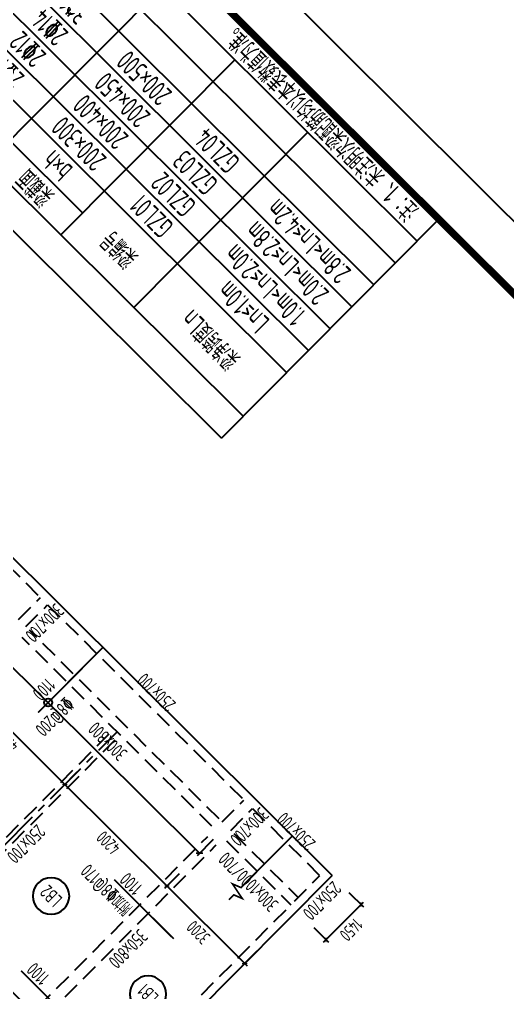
# Model space of a CAD drawing. Extents: x 517450926 to 520131079, y 3499134486 to 3500888201.
# Drawn here: x 518747769 to 518762007, y 3500108693 to 3500137060 of the extents above; entities that cross this region are included whole.
import ezdxf
from ezdxf.enums import TextEntityAlignment as Align

# ---------------------------------------------------------------- set-up
doc = ezdxf.new("R2010")
doc.units = 0
doc.header["$LTSCALE"] = 1000
doc.header["$MEASUREMENT"] = 0
doc.linetypes.add('CENTER', pattern=[2, 1.25, -0.25, 0.25, -0.25])
doc.linetypes.add('DASHED', pattern=[0.75, 0.5, -0.25])
doc.layers.get('0').update_dxf_attribs({"linetype": 'CONTINUOUS'})
doc.layers.get('Defpoints').update_dxf_attribs({"color": 2, "linetype": 'CONTINUOUS'})
for name, color, linetype in [('C-SHET-SHET', 144, 'CONTINUOUS'), ('S_AXIS', 8, 'CENTER'), ('S_AXIS_DIMS', 3, 'CONTINUOUS'), ('S_BEAM', 4, 'DASHED'), ('S_BEAM_SECD_TEXT_HORZ', 9, 'CONTINUOUS'), ('S_BEAM_TEXT_HORZ', 7, 'CONTINUOUS'), ('S_BEAM_TEXT_VERT', 41, 'CONTINUOUS'), ('S_FLOR_TEXT', 51, 'CONTINUOUS'), ('S_PLAN_REIN', 1, 'CONTINUOUS'), ('S_PLAN_THIK', 6, 'CONTINUOUS'), ('S_TABL', 83, 'CONTINUOUS'), ('S_TABL_NUMB', 7, 'CONTINUOUS')]:
    doc.layers.add(name, color=color, linetype=linetype)
doc.layers.add('内框', color=8, linetype='CONTINUOUS', plot=False)
doc.styles.get("Standard").update_dxf_attribs({"font": 'Tssdeng.shx', "bigfont": 'Tssdchn.shx'})
doc.styles.add('TH-STYLE1', font='Tssdeng.shx', dxfattribs={"width": 0.7, "bigfont": 'Tssdchn.shx'})
doc.styles.add('TH-STYLE3', font='tssdeng.shx', dxfattribs={"width": 0.7, "bigfont": 'tssdchn.shx'})
doc.styles.add('样式 1', font='Tssdeng.shx', dxfattribs={"width": 0.7, "bigfont": 'Tssdchn.shx'})
doc.styles.add('黑体', font='simhei.ttf')
doc.dimstyles.new('TSSD_100_100', dxfattribs={"dimtxt": 375, "dimasz": 100, "dimexe": 100, "dimexo": 0, "dimgap": 125, "dimtad": 1, "dimdec": 1, "dimdsep": 46, "dimtxsty": 'TH-STYLE3', "dimblk": 'ARCHTICK', "dimcen": -100, "dimdle": 100, "dimclrt": 7, "dimadec": 0, "dimazin": 0, "dimtfac": 1, "dimtdec": 1, "dimtix": 1, "dimtmove": 2, "dimatfit": 3, "dimldrblk": 'ARCHTICK', "dimfxl": 500, "dimfxlon": 1, "dimtolj": 1, "dimtzin": 0, "dimarcsym": 0})
doc.dimstyles.new('TSSD_100_100$0', dxfattribs={"dimtxt": 300, "dimasz": 100, "dimexe": 100, "dimexo": 250, "dimgap": 100, "dimtad": 1, "dimdec": 0, "dimzin": 0, "dimdsep": 46, "dimtxsty": 'TH-STYLE3', "dimblk": '_tsdbk', "dimcen": 0, "dimdle": 100, "dimclrt": 7, "dimadec": 1, "dimazin": 0, "dimtfac": 1, "dimtdec": 0, "dimtix": 1, "dimtmove": 2, "dimatfit": 3, "dimldrblk": '_tsdbk', "dimfxl": 1, "dimtolj": 1, "dimtzin": 0, "dimarcsym": 0})

# ---------------------------------------------------------------- blocks, each defined once
blk = doc.blocks.new('THAPE_A1L2_inner')
at = {"layer": '内框'}
blk.add_lwpolyline([(0, 0), (1261, 0), (1261, 594), (0, 594)], close=True, dxfattribs=at)
at = {"layer": '内框', "const_width": 1.4}
blk.add_lwpolyline([(25, 584), (25, 10), (1251, 10), (1251, 584)], close=True, dxfattribs=at)
at = {"layer": '内框', "style": '黑体', "width": 0.8}
blk.add_attdef('内框名称', (58.89, 599.29), '', height=8, dxfattribs=at)
blk = doc.blocks.new('SH_THAPE_A1L2')
blk.add_lwpolyline([(0, 0), (1261, 0), (1261, 594), (0, 594)], close=True)
at = {"const_width": 1.4}
blk.add_lwpolyline([(25, 584), (25, 10), (1251, 10), (1251, 584)], close=True, dxfattribs=at)
blk.add_attdef('作废标记', text='', height=400).set_placement((658, 330.5), align=Align.MIDDLE_CENTER)
blk = doc.blocks.new('_ArchTick')
at = {"color": 0, "const_width": 0.25}
blk.add_lwpolyline([(-0.53, -0.53), (0.53, 0.53)], dxfattribs=at)
blk = doc.blocks.new('*D105')
at = {"layer": 'Defpoints', "color": 0, "linetype": 'ByBlock', "transparency": 16777216}
for p in [(518750247, 3500115920), (518749093, 3500114759), (518753225, 3500112959)]:
    blk.add_point(p, dxfattribs=at)
at = {"layer": 'S_AXIS_DIMS', "color": 0, "linetype": 'ByBlock', "lineweight": -2, "transparency": 16777216}
for p, q in [((518749445, 3500115114), (518749022, 3500114688)), ((518752142, 3500111727), (518749022, 3500114830)), ((518752423, 3500112152), (518752000, 3500111727))]:
    blk.add_line(p, q, dxfattribs=at)
at = {"layer": 'S_AXIS_DIMS', "color": 0, "linetype": 'ByBlock', "lineweight": -2, "transparency": 16777216, "xscale": 100, "yscale": 100, "zscale": 100}
for p, rotation in [((518749093, 3500114759), 135.1572922653654), ((518752071, 3500111798), 315.1572922653655)]:
    blk.add_blockref('_ArchTick', p, dxfattribs=dict(at, rotation=rotation))
at = {"layer": 'S_AXIS_DIMS', "color": 7, "linetype": 'ByBlock', "transparency": 16777216, "insert": (518750361, 3500113057), "char_height": 375, "attachment_point": 5, "rotation": 135.1573, "style": 'TH-STYLE3'}
blk.add_mtext('\\A1;4200', dxfattribs=at)
blk = doc.blocks.new('*D106')
at = {"layer": 'Defpoints', "color": 0, "linetype": 'ByBlock', "transparency": 16777216}
for p in [(518747269, 3500118882), (518746115, 3500117721), (518750247, 3500115920)]:
    blk.add_point(p, dxfattribs=at)
at = {"layer": 'S_AXIS_DIMS', "color": 0, "linetype": 'ByBlock', "lineweight": -2, "transparency": 16777216}
for p, q in [((518746467, 3500118076), (518746044, 3500117650)), ((518749164, 3500114689), (518746044, 3500117792)), ((518749445, 3500115114), (518749022, 3500114688))]:
    blk.add_line(p, q, dxfattribs=at)
at = {"layer": 'S_AXIS_DIMS', "color": 0, "linetype": 'ByBlock', "lineweight": -2, "transparency": 16777216, "xscale": 100, "yscale": 100, "zscale": 100}
for p, rotation in [((518746115, 3500117721), 135.1572922653654), ((518749093, 3500114759), 315.1572922653655)]:
    blk.add_blockref('_ArchTick', p, dxfattribs=dict(at, rotation=rotation))
at = {"layer": 'S_AXIS_DIMS', "color": 7, "linetype": 'ByBlock', "transparency": 16777216, "insert": (518747384, 3500116019), "char_height": 375, "attachment_point": 5, "rotation": 135.1573, "style": 'TH-STYLE3'}
blk.add_mtext('\\A1;4200', dxfattribs=at)
blk = doc.blocks.new('*D127')
at = {"layer": 'Defpoints', "color": 0, "linetype": 'ByBlock', "transparency": 16777216}
for p in [(518753225, 3500112959), (518755494, 3500110702), (518754340, 3500109541)]:
    blk.add_point(p, dxfattribs=at)
at = {"layer": 'S_AXIS_DIMS', "color": 0, "linetype": 'ByBlock', "lineweight": -2, "transparency": 16777216}
for p, q in [((518752423, 3500112152), (518752000, 3500111727)), ((518752000, 3500111868), (518754411, 3500109471)), ((518754692, 3500109896), (518754269, 3500109470))]:
    blk.add_line(p, q, dxfattribs=at)
at = {"layer": 'S_AXIS_DIMS', "color": 0, "linetype": 'ByBlock', "lineweight": -2, "transparency": 16777216, "xscale": 100, "yscale": 100, "zscale": 100}
for p, rotation in [((518752071, 3500111798), 135.1572922653654), ((518754340, 3500109541), 315.1572922653655)]:
    blk.add_blockref('_ArchTick', p, dxfattribs=dict(at, rotation=rotation))
at = {"layer": 'S_AXIS_DIMS', "color": 7, "linetype": 'ByBlock', "transparency": 16777216, "insert": (518752985, 3500110448), "char_height": 375, "attachment_point": 5, "rotation": 135.1573, "style": 'TH-STYLE3'}
blk.add_mtext('\\A1;3200', dxfattribs=at)
blk = doc.blocks.new('*D155')
at = {"layer": 'Defpoints', "color": 0, "linetype": 'ByBlock', "transparency": 16777216}
for p in [(518756887, 3500112102), (518757733, 3500111260), (518755864, 3500111074)]:
    blk.add_point(p, dxfattribs=at)
at = {"layer": 'S_AXIS_DIMS', "color": 0, "linetype": 'ByBlock', "lineweight": -2, "transparency": 16777216}
for p, q in [((518757379, 3500111613), (518757804, 3500111189)), ((518756640, 3500110161), (518757804, 3500111331)), ((518756356, 3500110584), (518756782, 3500110161))]:
    blk.add_line(p, q, dxfattribs=at)
at = {"layer": 'S_AXIS_DIMS', "color": 0, "linetype": 'ByBlock', "lineweight": -2, "transparency": 16777216, "xscale": 100, "yscale": 100, "zscale": 100}
for p, rotation in [((518757733, 3500111260), 45.15729226536542), ((518756711, 3500110232), 225.1572922653654)]:
    blk.add_blockref('_ArchTick', p, dxfattribs=dict(at, rotation=rotation))
at = {"layer": 'S_AXIS_DIMS', "color": 7, "linetype": 'ByBlock', "transparency": 16777216, "insert": (518757444, 3500110526), "char_height": 375, "attachment_point": 5, "rotation": 225.1573, "style": 'TH-STYLE3'}
blk.add_mtext('\\A1;1450', dxfattribs=at)
blk = doc.blocks.new('*D266')
at = {"layer": 'Defpoints', "color": 0, "transparency": 16777216}
for p in [(518669878, 3500184742), (518695991, 3500158014), (518696924, 3500157601, 0), (518691015, 3500152120, 0), (518751217, 3500103849)]:
    blk.add_point(p, dxfattribs=at)
at = {"layer": 'S_AXIS_DIMS', "color": 0, "lineweight": -2, "transparency": 16777216}
blk.add_arc((518697051, 3500157718), 1100, 135.1573, 222.8453, dxfattribs=at)
at = {"layer": 'S_AXIS_DIMS', "color": 0, "lineweight": -2, "transparency": 16777216, "xscale": 100, "yscale": 100, "zscale": 100}
for p, rotation in [((518696271, 3500158494), 45.15729226417032), ((518696244, 3500156970), 312.8453472668461)]:
    blk.add_blockref('_ArchTick', p, dxfattribs=dict(at, rotation=rotation))
at = {"layer": 'S_AXIS_DIMS', "color": 7, "transparency": 16777216, "insert": (518695638, 3500157743), "char_height": 375, "attachment_point": 5, "rotation": 89.0013, "style": 'TH-STYLE3'}
blk.add_mtext('\\A1;88°', dxfattribs=at)
blk = doc.blocks.new('B-Num')
blk.add_circle((29, 399), 400)
at = {"style": 'TH-STYLE1', "width": 0.7, "flags": 8}
blk.add_attdef('LBN', text='', height=250, dxfattribs=at).set_placement((29, 278), align=Align.CENTER)
blk = doc.blocks.new('_tsdbk')
blk.add_line((-1, 0), (0, 0))
at = {"const_width": 0.5}
blk.add_lwpolyline([(-0.7, -0.7), (0.7, 0.7)], dxfattribs=at)
blk = doc.blocks.new('*D405')
at = {"layer": 'Defpoints', "color": 0, "transparency": 16777216}
for p in [(518741779, 3500125061), (518753595, 3500113330), (518753022, 3500112753)]:
    blk.add_point(p, dxfattribs=at)
at = {"layer": 'S_FLOR_TEXT', "color": 0, "lineweight": -2, "transparency": 16777216}
for p, q in [((518741603, 3500124884), (518741136, 3500124413)), ((518741278, 3500124414), (518752951, 3500112824)), ((518753419, 3500113153), (518752952, 3500112682))]:
    blk.add_line(p, q, dxfattribs=at)
at = {"layer": 'S_FLOR_TEXT', "color": 0, "lineweight": -2, "transparency": 16777216, "xscale": 100, "yscale": 100, "zscale": 100}
for p, rotation in [((518741207, 3500124484), 135.2065887753626), ((518753022, 3500112753), 315.2065887753627)]:
    blk.add_blockref('_tsdbk', p, dxfattribs=dict(at, rotation=rotation))
blk = doc.blocks.new('*D407')
at = {"layer": 'Defpoints', "color": 0, "transparency": 16777216}
for p in [(518738983, 3500116329), (518748159, 3500108113), (518747704, 3500107655)]:
    blk.add_point(p, dxfattribs=at)
at = {"layer": 'S_FLOR_TEXT', "color": 0, "lineweight": -2, "transparency": 16777216}
for p, q in [((518739159, 3500116506), (518739509, 3500116857)), ((518739509, 3500116716), (518748089, 3500108183)), ((518747880, 3500107832), (518748230, 3500108184))]:
    blk.add_line(p, q, dxfattribs=at)
at = {"layer": 'S_FLOR_TEXT', "color": 0, "lineweight": -2, "transparency": 16777216, "xscale": 100, "yscale": 100, "zscale": 100}
for p, rotation in [((518739438, 3500116786), 135.1572922869286), ((518748159, 3500108113), 315.1572922869286)]:
    blk.add_blockref('_tsdbk', p, dxfattribs=dict(at, rotation=rotation))
blk = doc.blocks.new('*D499')
at = {"layer": 'Defpoints', "color": 0, "transparency": 16777216}
for p in [(518668402, 3500186210), (518670997, 3500183206), (518671114, 3500182976), (518667305, 3500175877), (518752273, 3500102798)]:
    blk.add_point(p, dxfattribs=at)
at = {"layer": 'S_AXIS_DIMS', "color": 0, "lineweight": -2, "transparency": 16777216}
blk.add_arc((518671139, 3500183488), 512, 243.2611, 315.1573, dxfattribs=at)
at = {"layer": 'S_AXIS_DIMS', "color": 0, "lineweight": -2, "transparency": 16777216, "xscale": 100, "yscale": 100, "zscale": 100}
for p, rotation in [((518671502, 3500183127), 45.15729226431507), ((518670908, 3500183030), 153.2610552557729)]:
    blk.add_blockref('_ArchTick', p, dxfattribs=dict(at, rotation=rotation))
at = {"layer": 'S_AXIS_DIMS', "color": 7, "transparency": 16777216, "insert": (518671271, 3500182674), "char_height": 375, "attachment_point": 5, "rotation": 189.2092, "style": 'TH-STYLE3'}
blk.add_mtext('\\A1;72°', dxfattribs=at)
blk = doc.blocks.new('A$C4D7A38A4')
at = {"layer": 'S_TABL'}
for points in [[(0, 4200), (0, -1800)], [(0, 4200), (15000, 4200)], [(15000, 4200), (15000, -1800)], [(0, 3600), (15000, 3600)], [(3000, 3600), (3000, -1200)], [(5000, 3600), (5000, -1200)], [(7000, 3600), (7000, -1200)], [(9000, 3600), (9000, -1200)], [(11000, 3600), (11000, -1200)], [(13000, 3600), (13000, -1200)], [(5000, 3000), (7000, 3000)], [(0, 2400), (15000, 2400)], [(0, 1800), (15000, 1800)], [(0, 1200), (15000, 1200)], [(0, 600), (15000, 600)], [(0, 0), (15000, 0)], [(0, -600), (15000, -600)], [(0, -1200), (15000, -1200)], [(0, -1800), (15000, -1800)]]:
    blk.add_lwpolyline(points, dxfattribs=at)
at = {"layer": 'S_TABL_NUMB', "style": 'TH-STYLE3'}
for s, width, p in [('构造次梁配筋表', 0.7, (7500, 3900)), ('梁截面', 0.65, (6000, 3300)), ('梁净跨度Ln', 0.65, (1500, 3000)), ('梁编号', 0.65, (4000, 3000)), ('上部纵筋', 0.65, (8000, 3000)), ('下部纵筋', 0.65, (10000, 3000)), ('箍  筋', 0.65, (12000, 3000)), ('梁侧腰筋', 0.65, (14000, 3000)), ('b×h', 0.65, (6000, 2700)), ('Ln≤1.0m', 0.65, (1500, 2100)), ('GZL01', 0.65, (4000, 2100)), ('200×300', 0.65, (6000, 2100)), ('2%%13212', 0.65, (8000, 2100)), ('2%%13214', 0.65, (10000, 2100)), ('%%1326@150(2)', 0.65, (12000, 2100)), ('----', 0.65, (14000, 2100)), ('%%1326@150(2)', 0.65, (12000, 1500)), ('1.0m<Ln≤2.0m', 0.65, (1500, 1500)), ('GZL02', 0.65, (4000, 1500)), ('200×400', 0.65, (6000, 1500)), ('2%%13212', 0.65, (8000, 1500)), ('3%%13214', 0.65, (10000, 1500)), ('----', 0.65, (14000, 1500)), ('%%1328@200(2)', 0.65, (12000, 900)), ('2.0m<Ln≤2.8m', 0.65, (1500, 900)), ('GZL03', 0.65, (4000, 900)), ('200×450', 0.65, (6000, 900)), ('2%%13214', 0.65, (8000, 900)), ('3%%13216', 0.65, (10000, 900)), ('----', 0.65, (14000, 900)), ('2.8m<Ln≤4.2m', 0.65, (1500, 300)), ('GZL04', 0.65, (4000, 300)), ('200×500', 0.65, (6000, 300)), ('3%%13214', 0.65, (8000, 300)), ('3%%13218', 0.65, (10000, 300)), ('%%1328@200(2)', 0.65, (12000, 300)), ('----', 0.65, (14000, 300))]:
    blk.add_text(s, height=400, dxfattribs=dict(at, width=width)).set_placement(p, align=Align.MIDDLE_CENTER)
at = {"layer": 'S_TABL_NUMB', "style": 'TH-STYLE3', "width": 0.7}
blk.add_text('注：1、未注明次梁配筋均以本表数值为准。', height=400, dxfattribs=at).set_placement((400, -1700))

msp = doc.modelspace()

# ---------------------------------------------------------------- linework, layer by layer
at = {"layer": 'S_AXIS'}
msp.add_line((518734574.6889, 3500100161.2707), (518750617.1454, 3500116292.0516), dxfattribs=at)
at = {"layer": 'S_BEAM', "linetype": 'Continuous'}
for p in [(518724908.6234, 3500143904.8094), (518745145.9569, 3500100296.7117)]:
    msp.add_line(p, (518756886.5669, 3500112101.9616), dxfattribs=at)
at = {"layer": 'S_BEAM'}
for p, q in [((518742635.7268, 3500125922.1843), (518748378.9938, 3500120210.3646)), ((518747744.3472, 3500119572.2239), (518748378.9938, 3500120210.3646)), ((518747957.0608, 3500119360.675), (518748591.7074, 3500119998.8158)), ((518748591.7074, 3500119998.8158), (518754317.2483, 3500114304.6252)), ((518753382.4221, 3500113541.9162), (518747851.8687, 3500119042.187)), ((518753593.971, 3500113754.6298), (518748063.4176, 3500119254.9006)), ((518744746.1788, 3500110566.0254), (518750528.5148, 3500116380.1969)), ((518744923.4401, 3500110389.7346), (518750705.7761, 3500116203.9062)), ((518753682.6017, 3500113666.4844), (518754317.2483, 3500114304.6252)), ((518753930.7675, 3500113419.6774), (518754565.4141, 3500114057.8182)), ((518754565.4141, 3500114057.8182), (518756533.0149, 3500112100.991)), ((518747794.8438, 3500107746.3106), (518753259.5039, 3500113241.0572)), ((518753807.8493, 3500113118.8184), (518755686.8194, 3500111250.1367)), ((518754019.3982, 3500113331.532), (518755898.3683, 3500111462.8503)), ((518748043.0097, 3500107499.5036), (518753507.6697, 3500112994.2502)), ((518755792.5938, 3500111356.4935), (518756533.3675, 3500112101.3456)), ((518749904.4834, 3500105435.9651), (518755581.045, 3500111143.7799))]:
    msp.add_line(p, q, dxfattribs=at)
at = {"layer": 'S_FLOR_TEXT'}
msp.add_circle((518748606.5845, 3500117148.389), 120, dxfattribs=at)
at = {"layer": 'S_PLAN_REIN', "const_width": 50}
for points in [[(518748314.358, 3500116854.5537), (518750200.6694, 3500118751.2504)], [(518753878.4234, 3500111398.6142), (518754019.456, 3500111540.4233), (518754267.2336, 3500111435.0371), (518753983.2272, 3500111858.5231), (518754231.0048, 3500111753.1369), (518754372.0374, 3500111894.9459), (518754469.0451, 3500111992.4877), (518755725.9055, 3500113256.2679)], [(518750531.0984, 3500111986.6488), (518752268.2606, 3500110258.9985)], [(518749481.8731, 3500107669.8753), (518749260.7584, 3500107889.7793), (518749366.1446, 3500108137.5569), (518748942.6586, 3500107853.5506), (518749048.0448, 3500108101.3282), (518749048.0448, 3500108101.3282), (518748950.503, 3500108198.3359), (518747815.5602, 3500109327.0642)]]:
    msp.add_lwpolyline(points, dxfattribs=at)
at = {"layer": 'S_PLAN_THIK', "const_width": 20}
msp.add_lwpolyline([(518727492.3889, 3500104243.0626), (518727104.5493, 3500103853.0877), (518738768.3446, 3500092253.1576), (518745961.0064, 3500099485.4198), (518745145.9569, 3500100296.7117), (518756886.5669, 3500112101.9616), (518724908.6234, 3500143904.8094), (518725649.0444, 3500144649.307), (518718629.4959, 3500151630.4199), (518713781.5008, 3500146755.7334), (518709137.254, 3500151374.5505), (518713808.9584, 3500156071.9757), (518677754.0043, 3500191929.5103), (518669990.1605, 3500184122.9214), (518661386.2822, 3500168153.7529), (518675666.2237, 3500153952.0015), (518676794.4843, 3500155086.474), (518687855.5912, 3500144085.9325), (518687503.0097, 3500143731.4098), (518709660.6757, 3500121695.0685), (518710013.2572, 3500122049.5911), (518724194.1634, 3500107946.3327), (518724194.1634, 3500107946.3327), (518724194.1634, 3500107946.3327)], dxfattribs=at)

# ---------------------------------------------------------------- block references
at = {"layer": 'C-SHET-SHET', "xscale": 150, "yscale": 150, "zscale": 150, "rotation": 135.1572922948761}
msp.add_blockref('SH_THAPE_A1L2', (518787053.6051, 3500106450.4975), dxfattribs=at)
at = {"layer": 'S_FLOR_TEXT'}
ref = msp.add_blockref('B-Num', (518749038.6858, 3500111911.5923), dxfattribs=dict(at, xscale=-1.333333333333333, yscale=1.333333333333333, zscale=1.333333333333333, rotation=135.157292271626))
ref.add_attrib('LBN', 'LB2', dxfattribs={"layer": '0', "height": 400, "rotation": 135.15728937, "style": 'TH-STYLE3', "width": 0.7, "flags": 8}).set_placement((518748691.1263, 3500111507.0594), align=Align.MIDDLE)
ref = msp.add_blockref('B-Num', (518751866.7393, 3500109049.4231), dxfattribs=dict(at, xscale=-1.333333333333333, yscale=1.333333333333333, zscale=1.333333333333333, rotation=135.157292271626))
ref.add_attrib('LBN', 'LB1', dxfattribs={"layer": '0', "height": 400, "rotation": 135.15728937, "style": 'TH-STYLE3', "width": 0.7, "flags": 8}).set_placement((518751519.1797, 3500108644.8902), align=Align.MIDDLE)
at = {"layer": 'S_TABL', "xscale": 1.5, "yscale": 1.5, "zscale": 1.5, "rotation": 135.157292294876}
msp.add_blockref('A$C4D7A38A4', (518758101.8818, 3500129320.2374), dxfattribs=at)
at = {"layer": '内框', "xscale": 149.9999999999999, "yscale": 149.9999999999999, "zscale": 149.9999999999999, "rotation": 135.1572922948763}
msp.add_blockref('THAPE_A1L2_inner', (518787053.6051, 3500106450.4975), dxfattribs=at)

# ---------------------------------------------------------------- texts
at = {"layer": 'S_BEAM_SECD_TEXT_HORZ', "linetype": 'Continuous', "width": 0.7}
for rotation, style, p in [(135.15728815, 'TH-STYLE3', (518751900.6957, 3500117582.6687)), (135.15728815, 'TH-STYLE3', (518755977.7063, 3500113527.9819)), (225.15729297, 'TH-STYLE3', (518747825.0459, 3500113163.0344)), (225.15729781, '样式 1', (518756456.418, 3500111507.598))]:
    msp.add_text('250x700', height=400, rotation=rotation, dxfattribs=dict(at, style=style)).set_placement(p, align=Align.CENTER)
at = {"layer": 'S_BEAM_TEXT_HORZ', "linetype": 'Continuous', "style": '样式 1', "width": 0.7}
for s, p in [('300x800', (518750482.9025, 3500116157.0707)), ('300x1000/700', (518754586.2727, 3500112059.9585))]:
    msp.add_text(s, height=400, rotation=135.15728815, dxfattribs=at).set_placement(p, align=Align.CENTER)
at = {"layer": 'S_BEAM_TEXT_VERT', "linetype": 'Continuous', "style": '样式 1', "width": 0.7}
for s, p in [('300x700', (518748361.5716, 3500119605.4586)), ('300x700', (518754335.2782, 3500113664.4607)), ('350x800', (518750796.2212, 3500110105.9187))]:
    msp.add_text(s, height=400, rotation=225.15729781, dxfattribs=at).set_placement(p, align=Align.CENTER)
at = {"layer": 'S_FLOR_TEXT', "style": 'TH-STYLE3', "width": 0.7}
for s, rotation, p in [('1100', 225.15729297, (518748565.6621, 3500117894.2471)), ('%%1328@200', 225.15729297, (518749120.8455, 3500117331.4072)), ('附加%%1328@170', 135.15728815, (518751093.2507, 3500111186.306)), ('1100', 135.15728815, (518751389.0721, 3500111778.0927)), ('1100', 135.15728815, (518748674.5013, 3500109154.8666))]:
    msp.add_text(s, height=400, rotation=rotation, dxfattribs=at).set_placement(p)

# ---------------------------------------------------------------- dimensions: what is measured, and where the dimension line sits
at = {"layer": 'S_AXIS_DIMS'}
dim = msp.add_angular_dim_2l(base=(518671114.2772, 3500182976.1449), line1=((518667304.862, 3500175877.4299), (518670997.0673, 3500183206.1488)), line2=((518752273.3816, 3500102797.9685), (518668402.2523, 3500186209.8599)), dimstyle='TSSD_100_100', override={"dimfxl": 200}, dxfattribs=at)
dim.commit()
dim.dimension.update_dxf_attribs({"geometry": '*D499', "text_midpoint": (518671271.104, 3500182673.678)})
dim = msp.add_angular_dim_2l(base=(518695991.0166, 3500158014.2915), line1=((518751216.9937, 3500103848.5721), (518669878.1449, 3500184742.0486)), line2=((518691015.4533, 3500152120.3731, -0.0337), (518696924.317, 3500157600.734, 0)), dimstyle='TSSD_100_100', dxfattribs=at)
dim.commit()
dim.dimension.update_dxf_attribs({"geometry": '*D266', "text_midpoint": (518695638.1241, 3500157742.7359)})
at = {"layer": 'S_AXIS_DIMS', "linetype": 'ByBlock'}
for base, p1, p2, picture, middle in [((518746114.8746, 3500117721.0632), (518750247.4601, 3500115920.3309), (518747269.4698, 3500118882.0152), '*D106', (518747383.5064, 3500116018.6444)), ((518749092.8649, 3500114759.3789), (518753225.4504, 3500112958.6466), (518750247.4601, 3500115920.3309), '*D105', (518750361.4967, 3500113056.9601)), ((518754339.8002, 3500109541.1733), (518753225.4504, 3500112958.6466), (518755494.3954, 3500110702.1253), '*D127', (518752984.9643, 3500110447.8573))]:
    dim = msp.add_linear_dim(base=base, p1=p1, p2=p2, angle=135.15729227, dimstyle='TSSD_100_100', dxfattribs=at)
    dim.commit()
    dim.dimension.update_dxf_attribs({"geometry": picture, "text_midpoint": middle})
dim = msp.add_linear_dim(base=(518757733.1946, 3500111259.9697), p1=(518755864.0807, 3500111073.8459), p2=(518756886.5669, 3500112101.9616), angle=225.15729227, dimstyle='TSSD_100_100$0', override={"dimtxt": 375, "dimexo": 0, "dimgap": 125, "dimdec": 1, "dimzin": 8, "dimblk": 'ArchTick', "dimcen": -100, "dimadec": 0, "dimtdec": 1, "dimldrblk": 'ArchTick', "dimfxl": 500, "dimfxlon": 1}, dxfattribs=at)
dim.commit()
dim.dimension.update_dxf_attribs({"geometry": '*D155', "text_midpoint": (518757443.5282, 3500110525.5484)})
at = {"layer": 'S_FLOR_TEXT'}
for p1, p2, distance, picture, middle in [((518741779.4295, 3500125061.1726), (518753595.1357, 3500113330.3673), -813.1288, '*D405', (518747114.3906, 3500118618.7316)), ((518738982.9039, 3500116328.6326), (518747704.1612, 3500107655.1287), 645.6274, '*D407', (518743798.805, 3500112449.6597))]:
    dim = msp.add_aligned_dim(p1=p1, p2=p2, distance=distance, text=' ', dimstyle='TSSD_100_100$0', dxfattribs=at)
    dim.commit()
    dim.dimension.update_dxf_attribs({"geometry": picture, "text_midpoint": middle})

doc.saveas('drawing.dxf')
